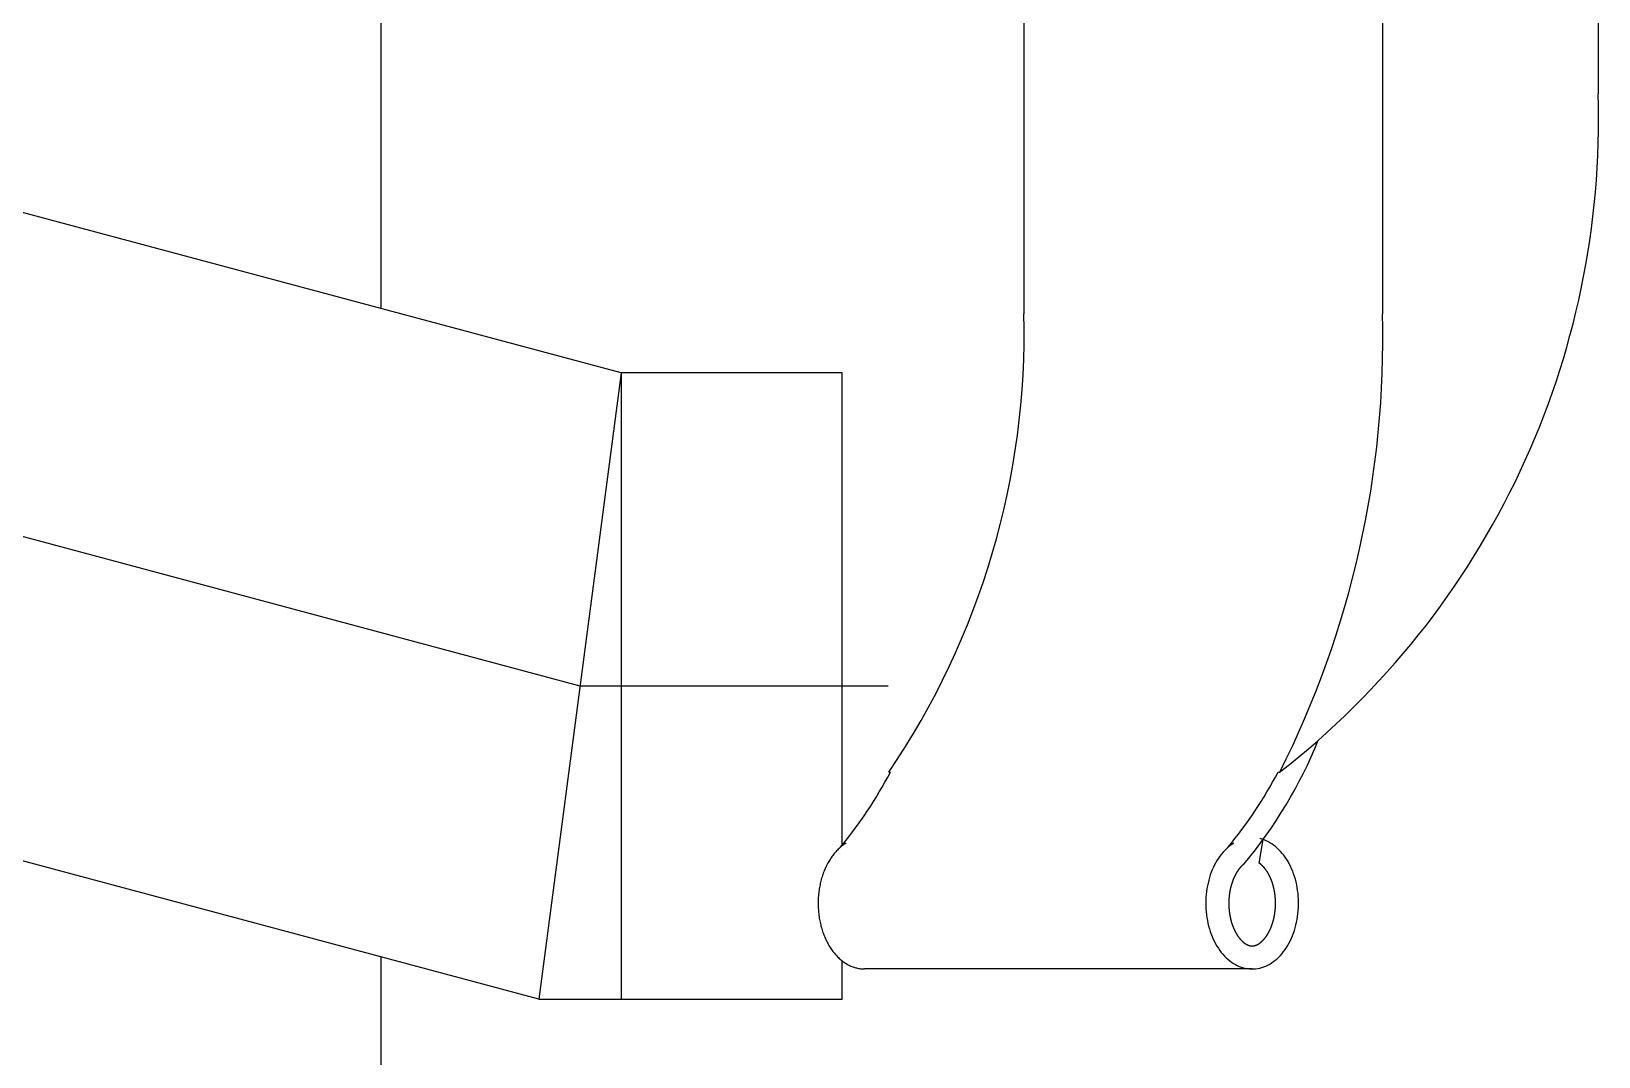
# Model space of a CAD drawing. Extents: x -277 to 885, y -771 to 197.
# Drawn here: x -196.2 to -128.2, y -421.5 to -377 of the extents above; entities that cross this region are included whole.
import ezdxf

# ---------------------------------------------------------------- set-up
doc = ezdxf.new("R2010")
doc.units = 0
doc.linetypes.add('CENTER', pattern=[50.8, 31.75, -6.35, 6.35, -6.35])
doc.layers.get('0').update_dxf_attribs({"linetype": 'CONTINUOUS'})
doc.layers.add('CENTER', color=1, linetype='CONTINUOUS')

msp = doc.modelspace()

# ---------------------------------------------------------------- linework, layer by layer
at = {"color": 7, "linetype": 'CONTINUOUS'}
for p, q in [((-181.017, -389.003), (-181.017, -347.083)), ((-153.111, -365.683), (-153.111, -389.226)), ((-137.544, -365.683), (-137.544, -389.226)), ((-128.175, -376.042), (-128.175, -379.683)), ((-170.593, -391.796), (-223.026, -377.746)), ((-170.593, -391.796), (-174.174, -418.996)), ((-160.999, -391.796), (-170.593, -391.796)), ((-170.593, -391.796), (-170.593, -418.996)), ((-160.999, -412.3), (-160.999, -391.796)), ((-174.174, -418.996), (-230.066, -404.019)), ((-158.977, -409.138), (-158.906, -409.138)), ((-142.077, -409.138), (-142.006, -409.138)), ((-142.9, -413.084), (-142.725, -412.063)), ((-181.017, -688.082), (-181.017, -417.162)), ((-160.999, -418.996), (-160.999, -417.332)), ((-143.201, -417.683), (-160.03, -417.683)), ((-174.174, -418.996), (-160.999, -418.996))]:
    msp.add_line(p, q, dxfattribs=at)
for points in [[(-160.832, -412.218, 0), (-160.871, -412.243, 0), (-160.91, -412.269, 0), (-160.949, -412.296, 0), (-160.987, -412.325, 0), (-161.024, -412.354, 0), (-161.062, -412.385, 0), (-161.098, -412.416, 0), (-161.135, -412.449, 0), (-161.17, -412.483, 0), (-161.205, -412.518, 0), (-161.24, -412.554, 0), (-161.274, -412.591, 0), (-161.308, -412.629, 0), (-161.341, -412.668, 0), (-161.373, -412.708, 0), (-161.405, -412.749, 0), (-161.436, -412.791, 0), (-161.466, -412.834, 0), (-161.496, -412.878, 0), (-161.525, -412.923, 0), (-161.554, -412.968, 0), (-161.582, -413.015, 0), (-161.609, -413.062, 0), (-161.635, -413.11, 0), (-161.661, -413.159, 0), (-161.686, -413.209, 0), (-161.71, -413.259, 0), (-161.733, -413.31, 0), (-161.756, -413.362, 0), (-161.778, -413.414, 0), (-161.799, -413.467, 0), (-161.819, -413.521, 0), (-161.838, -413.575, 0), (-161.857, -413.63, 0), (-161.875, -413.686, 0), (-161.891, -413.742, 0), (-161.907, -413.798, 0), (-161.923, -413.855, 0), (-161.937, -413.912, 0), (-161.95, -413.97, 0), (-161.963, -414.028, 0), (-161.975, -414.087, 0), (-161.986, -414.146, 0), (-161.995, -414.205, 0), (-162.004, -414.264, 0), (-162.013, -414.324, 0), (-162.02, -414.384, 0), (-162.026, -414.444, 0), (-162.032, -414.505, 0), (-162.036, -414.565, 0), (-162.04, -414.626, 0), (-162.042, -414.686, 0), (-162.044, -414.747, 0), (-162.045, -414.808, 0), (-162.045, -414.869, 0), (-162.044, -414.93, 0), (-162.042, -414.99, 0), (-162.039, -415.051, 0), (-162.035, -415.112, 0), (-162.031, -415.172, 0), (-162.025, -415.232, 0), (-162.019, -415.293, 0), (-162.011, -415.352, 0), (-162.003, -415.412, 0), (-161.994, -415.472, 0), (-161.984, -415.531, 0), (-161.973, -415.59, 0), (-161.961, -415.648, 0), (-161.948, -415.706, 0), (-161.934, -415.764, 0), (-161.92, -415.821, 0), (-161.905, -415.878, 0), (-161.888, -415.934, 0), (-161.871, -415.99, 0), (-161.853, -416.045, 0), (-161.835, -416.1, 0), (-161.815, -416.154, 0), (-161.795, -416.208, 0), (-161.774, -416.261, 0), (-161.752, -416.313, 0), (-161.729, -416.365, 0), (-161.705, -416.416, 0), (-161.681, -416.466, 0), (-161.656, -416.516, 0), (-161.63, -416.564, 0), (-161.604, -416.612, 0), (-161.577, -416.659, 0), (-161.549, -416.706, 0), (-161.52, -416.751, 0), (-161.491, -416.796, 0), (-161.461, -416.839, 0), (-161.43, -416.882, 0), (-161.399, -416.924, 0), (-161.367, -416.965, 0), (-161.335, -417.004, 0), (-161.302, -417.043, 0), (-161.268, -417.081, 0), (-161.234, -417.118, 0), (-161.199, -417.154, 0), (-161.164, -417.189, 0), (-161.128, -417.222, 0), (-161.092, -417.255, 0), (-161.055, -417.286, 0), (-161.017, -417.317, 0), (-160.98, -417.346, 0), (-160.942, -417.374, 0), (-160.903, -417.401, 0), (-160.864, -417.427, 0), (-160.825, -417.452, 0), (-160.785, -417.475, 0), (-160.745, -417.497, 0), (-160.705, -417.518, 0), (-160.664, -417.538, 0), (-160.623, -417.556, 0), (-160.582, -417.574, 0), (-160.54, -417.59, 0), (-160.499, -417.605, 0), (-160.457, -417.618, 0), (-160.414, -417.63, 0), (-160.372, -417.641, 0), (-160.33, -417.651, 0), (-160.287, -417.659, 0), (-160.244, -417.666, 0), (-160.202, -417.672, 0), (-160.159, -417.677, 0), (-160.116, -417.68, 0), (-160.073, -417.682, 0), (-160.03, -417.683, 0)], [(-144.003, -412.218, 0), (-144.084, -412.271, 0), (-144.164, -412.33, 0), (-144.242, -412.393, 0), (-144.318, -412.461, 0), (-144.392, -412.534, 0), (-144.463, -412.611, 0), (-144.532, -412.693, 0), (-144.598, -412.779, 0), (-144.661, -412.869, 0), (-144.721, -412.963, 0), (-144.779, -413.06, 0), (-144.833, -413.162, 0), (-144.884, -413.266, 0), (-144.932, -413.374, 0), (-144.976, -413.484, 0), (-145.017, -413.597, 0), (-145.054, -413.713, 0), (-145.087, -413.831, 0), (-145.117, -413.951, 0), (-145.143, -414.072, 0), (-145.165, -414.195, 0), (-145.183, -414.32, 0), (-145.197, -414.445, 0), (-145.207, -414.571, 0), (-145.214, -414.698, 0), (-145.216, -414.825, 0), (-145.214, -414.952, 0), (-145.208, -415.079, 0), (-145.199, -415.205, 0), (-145.185, -415.33, 0), (-145.167, -415.455, 0), (-145.146, -415.578, 0), (-145.12, -415.7, 0), (-145.091, -415.82, 0), (-145.058, -415.938, 0), (-145.021, -416.054, 0), (-144.981, -416.168, 0), (-144.937, -416.278, 0), (-144.89, -416.386, 0), (-144.839, -416.491, 0), (-144.786, -416.593, 0), (-144.729, -416.691, 0), (-144.668, -416.785, 0), (-144.606, -416.876, 0), (-144.54, -416.962, 0), (-144.471, -417.045, 0), (-144.4, -417.122, 0), (-144.327, -417.196, 0), (-144.252, -417.264, 0), (-144.174, -417.328, 0), (-144.094, -417.387, 0), (-144.013, -417.441, 0), (-143.93, -417.489, 0), (-143.846, -417.533, 0), (-143.76, -417.571, 0), (-143.673, -417.603, 0), (-143.585, -417.63, 0), (-143.497, -417.652, 0), (-143.408, -417.668, 0), (-143.318, -417.678, 0), (-143.229, -417.682, 0), (-143.139, -417.681, 0), (-143.049, -417.675, 0), (-142.96, -417.662, 0), (-142.871, -417.644, 0), (-142.783, -417.621, 0), (-142.695, -417.592, 0), (-142.609, -417.557, 0), (-142.524, -417.517, 0), (-142.44, -417.472, 0), (-142.357, -417.421, 0), (-142.277, -417.366, 0), (-142.198, -417.305, 0), (-142.121, -417.239, 0), (-142.046, -417.169, 0), (-141.974, -417.094, 0), (-141.904, -417.014, 0), (-141.836, -416.93, 0), (-141.772, -416.842, 0), (-141.71, -416.75, 0), (-141.651, -416.655, 0), (-141.595, -416.555, 0), (-141.542, -416.452, 0), (-141.493, -416.346, 0), (-141.447, -416.237, 0), (-141.404, -416.125, 0), (-141.366, -416.011, 0), (-141.33, -415.894, 0), (-141.299, -415.775, 0), (-141.271, -415.654, 0), (-141.247, -415.532, 0), (-141.227, -415.408, 0), (-141.211, -415.283, 0), (-141.198, -415.158, 0), (-141.19, -415.031, 0), (-141.186, -414.904, 0), (-141.186, -414.777, 0), (-141.189, -414.65, 0), (-141.197, -414.524, 0), (-141.209, -414.398, 0), (-141.225, -414.273, 0), (-141.244, -414.149, 0), (-141.268, -414.026, 0), (-141.295, -413.905, 0), (-141.326, -413.786, 0), (-141.361, -413.669, 0), (-141.399, -413.555, 0), (-141.441, -413.442, 0), (-141.487, -413.333, 0), (-141.536, -413.226, 0), (-141.588, -413.123, 0), (-141.644, -413.023, 0), (-141.702, -412.927, 0), (-141.764, -412.834, 0), (-141.828, -412.746, 0), (-141.895, -412.662, 0), (-141.965, -412.581, 0), (-142.037, -412.506, 0), (-142.111, -412.435, 0), (-142.188, -412.369, 0), (-142.267, -412.307, 0), (-142.347, -412.251, 0), (-142.429, -412.2, 0), (-142.513, -412.154, 0), (-142.598, -412.113, 0), (-142.684, -412.078, 0), (-142.772, -412.048, 0), (-142.86, -412.024, 0)]]:
    msp.add_polyline3d(points, dxfattribs=at)
at = {"color": 7}
msp.add_polyline3d([(-143.547, -413.116, 0), (-143.551, -413.119, 0), (-143.555, -413.123, 0), (-143.559, -413.126, 0), (-143.563, -413.129, 0), (-143.567, -413.132, 0), (-143.571, -413.136, 0), (-143.575, -413.139, 0), (-143.58, -413.142, 0), (-143.584, -413.146, 0), (-143.588, -413.149, 0), (-143.592, -413.153, 0), (-143.596, -413.157, 0), (-143.601, -413.16, 0), (-143.605, -413.164, 0), (-143.609, -413.168, 0), (-143.613, -413.171, 0), (-143.618, -413.175, 0), (-143.622, -413.179, 0), (-143.626, -413.183, 0), (-143.63, -413.187, 0), (-143.635, -413.191, 0), (-143.639, -413.195, 0), (-143.643, -413.199, 0), (-143.647, -413.203, 0), (-143.652, -413.208, 0), (-143.656, -413.212, 0), (-143.66, -413.216, 0), (-143.664, -413.221, 0), (-143.669, -413.225, 0), (-143.673, -413.229, 0), (-143.677, -413.234, 0), (-143.682, -413.239, 0), (-143.686, -413.243, 0), (-143.69, -413.248, 0), (-143.695, -413.252, 0), (-143.699, -413.257, 0), (-143.703, -413.262, 0), (-143.708, -413.267, 0), (-143.712, -413.272, 0), (-143.716, -413.277, 0), (-143.72, -413.282, 0), (-143.725, -413.287, 0), (-143.729, -413.292, 0), (-143.733, -413.297, 0), (-143.738, -413.302, 0), (-143.742, -413.307, 0), (-143.746, -413.312, 0), (-143.751, -413.318, 0), (-143.755, -413.323, 0), (-143.759, -413.328, 0), (-143.763, -413.334, 0), (-143.768, -413.339, 0), (-143.772, -413.345, 0), (-143.776, -413.35, 0), (-143.781, -413.356, 0), (-143.785, -413.362, 0), (-143.789, -413.367, 0), (-143.793, -413.373, 0), (-143.798, -413.379, 0), (-143.802, -413.385, 0), (-143.806, -413.391, 0), (-143.81, -413.397, 0), (-143.814, -413.402, 0), (-143.819, -413.409, 0), (-143.823, -413.415, 0), (-143.827, -413.421, 0), (-143.831, -413.427, 0), (-143.835, -413.433, 0), (-143.839, -413.439, 0), (-143.844, -413.446, 0), (-143.848, -413.452, 0), (-143.852, -413.458, 0), (-143.856, -413.465, 0), (-143.86, -413.471, 0), (-143.864, -413.478, 0), (-143.868, -413.485, 0), (-143.872, -413.491, 0), (-143.876, -413.498, 0), (-143.88, -413.505, 0), (-143.884, -413.511, 0), (-143.888, -413.518, 0), (-143.892, -413.525, 0), (-143.896, -413.532, 0), (-143.9, -413.539, 0), (-143.904, -413.546, 0), (-143.908, -413.553, 0), (-143.912, -413.56, 0), (-143.916, -413.567, 0), (-143.92, -413.574, 0), (-143.924, -413.581, 0), (-143.928, -413.589, 0), (-143.932, -413.596, 0), (-143.936, -413.603, 0), (-143.939, -413.611, 0), (-143.943, -413.618, 0), (-143.947, -413.625, 0), (-143.951, -413.633, 0), (-143.954, -413.64, 0), (-143.958, -413.648, 0), (-143.962, -413.656, 0), (-143.966, -413.663, 0), (-143.969, -413.671, 0), (-143.973, -413.679, 0), (-143.976, -413.686, 0), (-143.98, -413.694, 0), (-143.984, -413.702, 0), (-143.987, -413.71, 0), (-143.991, -413.718, 0), (-143.994, -413.726, 0), (-143.998, -413.734, 0), (-144.001, -413.742, 0), (-144.005, -413.75, 0), (-144.008, -413.758, 0), (-144.012, -413.766, 0), (-144.015, -413.774, 0), (-144.019, -413.782, 0), (-144.022, -413.791, 0), (-144.025, -413.799, 0), (-144.029, -413.807, 0), (-144.032, -413.816, 0), (-144.035, -413.824, 0), (-144.038, -413.832, 0), (-144.042, -413.841, 0), (-144.045, -413.849, 0), (-144.048, -413.858, 0), (-144.051, -413.866, 0), (-144.054, -413.875, 0), (-144.057, -413.884, 0), (-144.06, -413.892, 0), (-144.063, -413.901, 0), (-144.066, -413.91, 0), (-144.069, -413.918, 0), (-144.072, -413.927, 0), (-144.075, -413.936, 0), (-144.078, -413.945, 0), (-144.081, -413.954, 0), (-144.084, -413.962, 0), (-144.087, -413.971, 0), (-144.09, -413.98, 0), (-144.093, -413.989, 0), (-144.095, -413.998, 0), (-144.098, -414.007, 0), (-144.101, -414.016, 0), (-144.103, -414.026, 0), (-144.106, -414.035, 0), (-144.109, -414.044, 0), (-144.111, -414.053, 0), (-144.114, -414.062, 0), (-144.116, -414.071, 0), (-144.119, -414.081, 0), (-144.121, -414.09, 0), (-144.124, -414.099, 0), (-144.126, -414.109, 0), (-144.129, -414.118, 0), (-144.131, -414.127, 0), (-144.133, -414.137, 0), (-144.136, -414.146, 0), (-144.138, -414.156, 0), (-144.14, -414.165, 0), (-144.142, -414.175, 0), (-144.144, -414.184, 0), (-144.147, -414.194, 0), (-144.149, -414.203, 0), (-144.151, -414.213, 0), (-144.153, -414.222, 0), (-144.155, -414.232, 0), (-144.157, -414.242, 0), (-144.159, -414.251, 0), (-144.161, -414.261, 0), (-144.163, -414.271, 0), (-144.164, -414.281, 0), (-144.166, -414.29, 0), (-144.168, -414.3, 0), (-144.17, -414.31, 0), (-144.171, -414.32, 0), (-144.173, -414.329, 0), (-144.175, -414.339, 0), (-144.177, -414.349, 0), (-144.178, -414.359, 0), (-144.18, -414.369, 0), (-144.181, -414.379, 0), (-144.183, -414.389, 0), (-144.184, -414.399, 0), (-144.186, -414.409, 0), (-144.187, -414.419, 0), (-144.188, -414.429, 0), (-144.19, -414.439, 0), (-144.191, -414.449, 0), (-144.192, -414.459, 0), (-144.194, -414.469, 0), (-144.195, -414.479, 0), (-144.196, -414.489, 0), (-144.197, -414.499, 0), (-144.198, -414.509, 0), (-144.199, -414.519, 0), (-144.2, -414.529, 0), (-144.201, -414.539, 0), (-144.202, -414.549, 0), (-144.203, -414.559, 0), (-144.204, -414.57, 0), (-144.205, -414.58, 0), (-144.206, -414.59, 0), (-144.207, -414.6, 0), (-144.208, -414.61, 0), (-144.208, -414.62, 0), (-144.209, -414.631, 0), (-144.21, -414.641, 0), (-144.21, -414.651, 0), (-144.211, -414.661, 0), (-144.211, -414.671, 0), (-144.212, -414.682, 0), (-144.213, -414.692, 0), (-144.213, -414.702, 0), (-144.213, -414.712, 0), (-144.214, -414.723, 0), (-144.214, -414.733, 0), (-144.214, -414.743, 0), (-144.215, -414.753, 0), (-144.215, -414.763, 0), (-144.215, -414.774, 0), (-144.215, -414.784, 0), (-144.216, -414.794, 0), (-144.216, -414.805, 0), (-144.216, -414.815, 0), (-144.216, -414.825, 0), (-144.216, -414.835, 0), (-144.216, -414.846, 0), (-144.216, -414.856, 0), (-144.216, -414.866, 0), (-144.215, -414.876, 0), (-144.215, -414.887, 0), (-144.215, -414.897, 0), (-144.215, -414.907, 0), (-144.214, -414.917, 0), (-144.214, -414.928, 0), (-144.214, -414.938, 0), (-144.213, -414.948, 0), (-144.213, -414.958, 0), (-144.213, -414.969, 0), (-144.212, -414.979, 0), (-144.211, -414.989, 0), (-144.211, -414.999, 0), (-144.21, -415.009, 0), (-144.21, -415.02, 0), (-144.209, -415.03, 0), (-144.208, -415.04, 0), (-144.208, -415.05, 0), (-144.207, -415.06, 0), (-144.206, -415.071, 0), (-144.205, -415.081, 0), (-144.204, -415.091, 0), (-144.203, -415.101, 0), (-144.203, -415.111, 0), (-144.202, -415.121, 0), (-144.201, -415.131, 0), (-144.2, -415.141, 0), (-144.198, -415.152, 0), (-144.197, -415.162, 0), (-144.196, -415.172, 0), (-144.195, -415.182, 0), (-144.194, -415.192, 0), (-144.193, -415.202, 0), (-144.191, -415.212, 0), (-144.19, -415.222, 0), (-144.189, -415.232, 0), (-144.187, -415.242, 0), (-144.186, -415.252, 0), (-144.185, -415.262, 0), (-144.183, -415.272, 0), (-144.182, -415.282, 0), (-144.18, -415.292, 0), (-144.179, -415.301, 0), (-144.177, -415.311, 0), (-144.175, -415.321, 0), (-144.174, -415.331, 0), (-144.172, -415.341, 0), (-144.17, -415.351, 0), (-144.169, -415.36, 0), (-144.167, -415.37, 0), (-144.165, -415.38, 0), (-144.163, -415.39, 0), (-144.161, -415.399, 0), (-144.159, -415.409, 0), (-144.157, -415.419, 0), (-144.156, -415.429, 0), (-144.154, -415.438, 0), (-144.152, -415.448, 0), (-144.149, -415.457, 0), (-144.147, -415.467, 0), (-144.145, -415.477, 0), (-144.143, -415.486, 0), (-144.141, -415.496, 0), (-144.139, -415.505, 0), (-144.136, -415.515, 0), (-144.134, -415.524, 0), (-144.132, -415.533, 0), (-144.13, -415.543, 0), (-144.127, -415.552, 0), (-144.125, -415.562, 0), (-144.122, -415.571, 0), (-144.12, -415.58, 0), (-144.118, -415.589, 0), (-144.115, -415.599, 0), (-144.112, -415.608, 0), (-144.11, -415.617, 0), (-144.107, -415.626, 0), (-144.105, -415.635, 0), (-144.102, -415.645, 0), (-144.099, -415.654, 0), (-144.097, -415.663, 0), (-144.094, -415.672, 0), (-144.091, -415.681, 0), (-144.088, -415.69, 0), (-144.086, -415.699, 0), (-144.083, -415.707, 0), (-144.08, -415.716, 0), (-144.077, -415.725, 0), (-144.074, -415.734, 0), (-144.071, -415.743, 0), (-144.068, -415.752, 0), (-144.065, -415.76, 0), (-144.062, -415.769, 0), (-144.059, -415.778, 0), (-144.056, -415.786, 0), (-144.053, -415.795, 0), (-144.049, -415.803, 0), (-144.046, -415.812, 0), (-144.043, -415.82, 0), (-144.04, -415.829, 0), (-144.037, -415.837, 0), (-144.033, -415.846, 0), (-144.03, -415.854, 0), (-144.027, -415.862, 0), (-144.023, -415.87, 0), (-144.02, -415.879, 0), (-144.017, -415.887, 0), (-144.013, -415.895, 0), (-144.01, -415.903, 0), (-144.006, -415.911, 0), (-144.003, -415.919, 0), (-143.999, -415.927, 0), (-143.996, -415.935, 0), (-143.992, -415.943, 0), (-143.989, -415.951, 0), (-143.985, -415.959, 0), (-143.982, -415.967, 0), (-143.978, -415.975, 0), (-143.974, -415.983, 0), (-143.971, -415.99, 0), (-143.967, -415.998, 0), (-143.963, -416.006, 0), (-143.96, -416.013, 0), (-143.956, -416.021, 0), (-143.952, -416.028, 0), (-143.948, -416.036, 0), (-143.945, -416.043, 0), (-143.941, -416.051, 0), (-143.937, -416.058, 0), (-143.933, -416.065, 0), (-143.929, -416.073, 0), (-143.926, -416.08, 0), (-143.922, -416.087, 0), (-143.918, -416.094, 0), (-143.914, -416.101, 0), (-143.91, -416.108, 0), (-143.906, -416.116, 0), (-143.902, -416.123, 0), (-143.898, -416.13, 0), (-143.894, -416.136, 0), (-143.89, -416.143, 0), (-143.886, -416.15, 0), (-143.882, -416.157, 0), (-143.878, -416.164, 0), (-143.874, -416.17, 0), (-143.87, -416.177, 0), (-143.866, -416.184, 0), (-143.862, -416.19, 0), (-143.858, -416.197, 0), (-143.854, -416.203, 0), (-143.85, -416.21, 0), (-143.845, -416.216, 0), (-143.841, -416.223, 0), (-143.837, -416.229, 0), (-143.833, -416.235, 0), (-143.829, -416.241, 0), (-143.825, -416.248, 0), (-143.82, -416.254, 0), (-143.816, -416.26, 0), (-143.812, -416.266, 0), (-143.808, -416.272, 0), (-143.804, -416.278, 0), (-143.799, -416.284, 0), (-143.795, -416.289, 0), (-143.791, -416.295, 0), (-143.787, -416.301, 0), (-143.783, -416.307, 0), (-143.778, -416.312, 0), (-143.774, -416.318, 0), (-143.77, -416.324, 0), (-143.765, -416.329, 0), (-143.761, -416.335, 0), (-143.757, -416.34, 0), (-143.753, -416.345, 0), (-143.748, -416.351, 0), (-143.744, -416.356, 0), (-143.74, -416.361, 0), (-143.735, -416.366, 0), (-143.731, -416.372, 0), (-143.727, -416.377, 0), (-143.723, -416.382, 0), (-143.718, -416.387, 0), (-143.714, -416.392, 0), (-143.71, -416.397, 0), (-143.705, -416.401, 0), (-143.701, -416.406, 0), (-143.697, -416.411, 0), (-143.692, -416.416, 0), (-143.688, -416.42, 0), (-143.684, -416.425, 0), (-143.68, -416.429, 0), (-143.675, -416.434, 0), (-143.671, -416.438, 0), (-143.667, -416.443, 0), (-143.662, -416.447, 0), (-143.658, -416.451, 0), (-143.654, -416.456, 0), (-143.65, -416.46, 0), (-143.645, -416.464, 0), (-143.641, -416.468, 0), (-143.637, -416.472, 0), (-143.633, -416.476, 0), (-143.628, -416.48, 0), (-143.624, -416.484, 0), (-143.62, -416.488, 0), (-143.616, -416.492, 0), (-143.611, -416.496, 0), (-143.607, -416.499, 0), (-143.603, -416.503, 0), (-143.599, -416.507, 0), (-143.595, -416.51, 0), (-143.59, -416.514, 0), (-143.586, -416.518, 0), (-143.582, -416.521, 0), (-143.578, -416.524, 0), (-143.574, -416.528, 0), (-143.569, -416.531, 0), (-143.565, -416.534, 0), (-143.561, -416.538, 0), (-143.557, -416.541, 0), (-143.553, -416.544, 0), (-143.549, -416.547, 0), (-143.545, -416.55, 0), (-143.541, -416.553, 0), (-143.537, -416.556, 0), (-143.533, -416.559, 0), (-143.529, -416.562, 0), (-143.524, -416.565, 0), (-143.52, -416.568, 0), (-143.516, -416.571, 0), (-143.512, -416.574, 0), (-143.508, -416.576, 0), (-143.504, -416.579, 0), (-143.501, -416.582, 0), (-143.497, -416.584, 0), (-143.493, -416.587, 0), (-143.489, -416.589, 0), (-143.485, -416.592, 0), (-143.481, -416.594, 0), (-143.477, -416.596, 0), (-143.473, -416.599, 0), (-143.469, -416.601, 0), (-143.465, -416.603, 0), (-143.462, -416.606, 0), (-143.458, -416.608, 0), (-143.454, -416.61, 0), (-143.45, -416.612, 0), (-143.447, -416.614, 0), (-143.443, -416.616, 0), (-143.439, -416.618, 0), (-143.435, -416.62, 0), (-143.432, -416.622, 0), (-143.428, -416.624, 0), (-143.424, -416.626, 0), (-143.421, -416.627, 0), (-143.417, -416.629, 0), (-143.414, -416.631, 0), (-143.41, -416.633, 0), (-143.406, -416.634, 0), (-143.403, -416.636, 0), (-143.399, -416.638, 0), (-143.396, -416.639, 0), (-143.392, -416.641, 0), (-143.389, -416.642, 0), (-143.385, -416.644, 0), (-143.382, -416.645, 0), (-143.379, -416.646, 0), (-143.375, -416.648, 0), (-143.372, -416.649, 0), (-143.368, -416.65, 0), (-143.365, -416.652, 0), (-143.362, -416.653, 0), (-143.358, -416.654, 0), (-143.355, -416.655, 0), (-143.352, -416.657, 0), (-143.348, -416.658, 0), (-143.345, -416.659, 0), (-143.342, -416.66, 0), (-143.339, -416.661, 0), (-143.335, -416.662, 0), (-143.332, -416.663, 0), (-143.329, -416.664, 0), (-143.326, -416.665, 0), (-143.323, -416.666, 0), (-143.319, -416.667, 0), (-143.316, -416.668, 0), (-143.313, -416.668, 0), (-143.31, -416.669, 0), (-143.307, -416.67, 0), (-143.304, -416.671, 0), (-143.301, -416.671, 0), (-143.298, -416.672, 0), (-143.295, -416.673, 0), (-143.291, -416.673, 0), (-143.288, -416.674, 0), (-143.285, -416.675, 0), (-143.282, -416.675, 0), (-143.279, -416.676, 0), (-143.276, -416.676, 0), (-143.273, -416.677, 0), (-143.27, -416.677, 0), (-143.267, -416.678, 0), (-143.264, -416.678, 0), (-143.261, -416.679, 0), (-143.258, -416.679, 0), (-143.255, -416.679, 0), (-143.252, -416.68, 0), (-143.249, -416.68, 0), (-143.246, -416.68, 0), (-143.243, -416.681, 0), (-143.241, -416.681, 0), (-143.238, -416.681, 0), (-143.235, -416.681, 0), (-143.232, -416.682, 0), (-143.229, -416.682, 0), (-143.226, -416.682, 0), (-143.223, -416.682, 0), (-143.22, -416.682, 0), (-143.217, -416.682, 0), (-143.214, -416.683, 0), (-143.211, -416.683, 0), (-143.209, -416.683, 0), (-143.206, -416.683, 0), (-143.203, -416.683, 0), (-143.2, -416.683, 0), (-143.197, -416.683, 0), (-143.194, -416.683, 0), (-143.191, -416.683, 0), (-143.188, -416.683, 0), (-143.185, -416.682, 0), (-143.183, -416.682, 0), (-143.18, -416.682, 0), (-143.177, -416.682, 0), (-143.174, -416.682, 0), (-143.171, -416.682, 0), (-143.168, -416.682, 0), (-143.165, -416.681, 0), (-143.162, -416.681, 0), (-143.159, -416.681, 0), (-143.156, -416.681, 0), (-143.153, -416.68, 0), (-143.15, -416.68, 0), (-143.148, -416.68, 0), (-143.145, -416.679, 0), (-143.142, -416.679, 0), (-143.139, -416.678, 0), (-143.136, -416.678, 0), (-143.133, -416.678, 0), (-143.13, -416.677, 0), (-143.127, -416.677, 0), (-143.124, -416.676, 0), (-143.121, -416.675, 0), (-143.118, -416.675, 0), (-143.115, -416.674, 0), (-143.112, -416.674, 0), (-143.108, -416.673, 0), (-143.105, -416.672, 0), (-143.102, -416.672, 0), (-143.099, -416.671, 0), (-143.096, -416.67, 0), (-143.093, -416.669, 0), (-143.09, -416.669, 0), (-143.087, -416.668, 0), (-143.084, -416.667, 0), (-143.08, -416.666, 0), (-143.077, -416.665, 0), (-143.074, -416.664, 0), (-143.071, -416.663, 0), (-143.068, -416.662, 0), (-143.064, -416.661, 0), (-143.061, -416.66, 0), (-143.058, -416.659, 0), (-143.055, -416.658, 0), (-143.051, -416.657, 0), (-143.048, -416.656, 0), (-143.045, -416.655, 0), (-143.041, -416.654, 0), (-143.038, -416.652, 0), (-143.035, -416.651, 0), (-143.031, -416.65, 0), (-143.028, -416.648, 0), (-143.025, -416.647, 0), (-143.021, -416.646, 0), (-143.018, -416.644, 0), (-143.014, -416.643, 0), (-143.011, -416.641, 0), (-143.007, -416.64, 0), (-143.004, -416.638, 0), (-143, -416.637, 0), (-142.997, -416.635, 0), (-142.993, -416.634, 0), (-142.99, -416.632, 0), (-142.986, -416.63, 0), (-142.982, -416.628, 0), (-142.979, -416.627, 0), (-142.975, -416.625, 0), (-142.971, -416.623, 0), (-142.968, -416.621, 0), (-142.964, -416.619, 0), (-142.96, -416.617, 0), (-142.956, -416.615, 0), (-142.953, -416.613, 0), (-142.949, -416.611, 0), (-142.945, -416.609, 0), (-142.941, -416.607, 0), (-142.938, -416.605, 0), (-142.934, -416.602, 0), (-142.93, -416.6, 0), (-142.926, -416.598, 0), (-142.922, -416.595, 0), (-142.918, -416.593, 0), (-142.914, -416.591, 0), (-142.911, -416.588, 0), (-142.907, -416.586, 0), (-142.903, -416.583, 0), (-142.899, -416.58, 0), (-142.895, -416.578, 0), (-142.891, -416.575, 0), (-142.887, -416.572, 0), (-142.883, -416.57, 0), (-142.879, -416.567, 0), (-142.875, -416.564, 0), (-142.871, -416.561, 0), (-142.867, -416.558, 0), (-142.863, -416.555, 0), (-142.859, -416.552, 0), (-142.855, -416.549, 0), (-142.851, -416.546, 0), (-142.846, -416.543, 0), (-142.842, -416.54, 0), (-142.838, -416.537, 0), (-142.834, -416.533, 0), (-142.83, -416.53, 0), (-142.826, -416.527, 0), (-142.822, -416.523, 0), (-142.817, -416.52, 0), (-142.813, -416.516, 0), (-142.809, -416.513, 0), (-142.805, -416.509, 0), (-142.801, -416.505, 0), (-142.797, -416.502, 0), (-142.792, -416.498, 0), (-142.788, -416.494, 0), (-142.784, -416.49, 0), (-142.78, -416.487, 0), (-142.775, -416.483, 0), (-142.771, -416.479, 0), (-142.767, -416.475, 0), (-142.763, -416.471, 0), (-142.758, -416.467, 0), (-142.754, -416.462, 0), (-142.75, -416.458, 0), (-142.745, -416.454, 0), (-142.741, -416.45, 0), (-142.737, -416.445, 0), (-142.733, -416.441, 0), (-142.728, -416.436, 0), (-142.724, -416.432, 0), (-142.72, -416.427, 0), (-142.715, -416.423, 0), (-142.711, -416.418, 0), (-142.707, -416.413, 0), (-142.702, -416.409, 0), (-142.698, -416.404, 0), (-142.694, -416.399, 0), (-142.69, -416.394, 0), (-142.685, -416.389, 0), (-142.681, -416.384, 0), (-142.677, -416.379, 0), (-142.672, -416.374, 0), (-142.668, -416.369, 0), (-142.664, -416.364, 0), (-142.659, -416.359, 0), (-142.655, -416.354, 0), (-142.651, -416.348, 0), (-142.646, -416.343, 0), (-142.642, -416.338, 0), (-142.638, -416.332, 0), (-142.634, -416.327, 0), (-142.629, -416.321, 0), (-142.625, -416.316, 0), (-142.621, -416.31, 0), (-142.617, -416.304, 0), (-142.612, -416.299, 0), (-142.608, -416.293, 0), (-142.604, -416.287, 0), (-142.6, -416.281, 0), (-142.595, -416.275, 0), (-142.591, -416.269, 0), (-142.587, -416.263, 0), (-142.583, -416.257, 0), (-142.579, -416.251, 0), (-142.574, -416.245, 0), (-142.57, -416.239, 0), (-142.566, -416.233, 0), (-142.562, -416.226, 0), (-142.558, -416.22, 0), (-142.554, -416.214, 0), (-142.549, -416.207, 0), (-142.545, -416.201, 0), (-142.541, -416.194, 0), (-142.537, -416.188, 0), (-142.533, -416.181, 0), (-142.529, -416.175, 0), (-142.525, -416.168, 0), (-142.521, -416.161, 0), (-142.517, -416.154, 0), (-142.513, -416.148, 0), (-142.509, -416.141, 0), (-142.505, -416.134, 0), (-142.501, -416.127, 0), (-142.497, -416.12, 0), (-142.493, -416.113, 0), (-142.489, -416.106, 0), (-142.485, -416.099, 0), (-142.481, -416.092, 0), (-142.477, -416.084, 0), (-142.474, -416.077, 0), (-142.47, -416.07, 0), (-142.466, -416.063, 0), (-142.462, -416.055, 0), (-142.458, -416.048, 0), (-142.454, -416.04, 0), (-142.451, -416.033, 0), (-142.447, -416.025, 0), (-142.443, -416.018, 0), (-142.44, -416.01, 0), (-142.436, -416.002, 0), (-142.432, -415.995, 0), (-142.429, -415.987, 0), (-142.425, -415.979, 0), (-142.421, -415.971, 0), (-142.418, -415.964, 0), (-142.414, -415.956, 0), (-142.411, -415.948, 0), (-142.407, -415.94, 0), (-142.404, -415.932, 0), (-142.4, -415.924, 0), (-142.397, -415.916, 0), (-142.393, -415.908, 0), (-142.39, -415.9, 0), (-142.386, -415.891, 0), (-142.383, -415.883, 0), (-142.38, -415.875, 0), (-142.376, -415.867, 0), (-142.373, -415.858, 0), (-142.37, -415.85, 0), (-142.366, -415.842, 0), (-142.363, -415.833, 0), (-142.36, -415.825, 0), (-142.357, -415.816, 0), (-142.354, -415.808, 0), (-142.35, -415.799, 0), (-142.347, -415.791, 0), (-142.344, -415.782, 0), (-142.341, -415.773, 0), (-142.338, -415.765, 0), (-142.335, -415.756, 0), (-142.332, -415.747, 0), (-142.329, -415.739, 0), (-142.326, -415.73, 0), (-142.323, -415.721, 0), (-142.32, -415.712, 0), (-142.317, -415.703, 0), (-142.315, -415.694, 0), (-142.312, -415.685, 0), (-142.309, -415.676, 0), (-142.306, -415.667, 0), (-142.303, -415.658, 0), (-142.301, -415.649, 0), (-142.298, -415.64, 0), (-142.295, -415.631, 0), (-142.293, -415.622, 0), (-142.29, -415.613, 0), (-142.288, -415.604, 0), (-142.285, -415.594, 0), (-142.283, -415.585, 0), (-142.28, -415.576, 0), (-142.278, -415.567, 0), (-142.275, -415.557, 0), (-142.273, -415.548, 0), (-142.27, -415.538, 0), (-142.268, -415.529, 0), (-142.266, -415.52, 0), (-142.263, -415.51, 0), (-142.261, -415.501, 0), (-142.259, -415.491, 0), (-142.257, -415.482, 0), (-142.255, -415.472, 0), (-142.253, -415.463, 0), (-142.25, -415.453, 0), (-142.248, -415.443, 0), (-142.246, -415.434, 0), (-142.244, -415.424, 0), (-142.242, -415.415, 0), (-142.24, -415.405, 0), (-142.239, -415.395, 0), (-142.237, -415.385, 0), (-142.235, -415.376, 0), (-142.233, -415.366, 0), (-142.231, -415.356, 0), (-142.23, -415.346, 0), (-142.228, -415.337, 0), (-142.226, -415.327, 0), (-142.225, -415.317, 0), (-142.223, -415.307, 0), (-142.221, -415.297, 0), (-142.22, -415.287, 0), (-142.218, -415.277, 0), (-142.217, -415.267, 0), (-142.215, -415.257, 0), (-142.214, -415.247, 0), (-142.213, -415.237, 0), (-142.211, -415.227, 0), (-142.21, -415.217, 0), (-142.209, -415.207, 0), (-142.208, -415.197, 0), (-142.206, -415.187, 0), (-142.205, -415.177, 0), (-142.204, -415.167, 0), (-142.203, -415.157, 0), (-142.202, -415.147, 0), (-142.201, -415.137, 0), (-142.2, -415.127, 0), (-142.199, -415.117, 0), (-142.198, -415.107, 0), (-142.197, -415.096, 0), (-142.196, -415.086, 0), (-142.195, -415.076, 0), (-142.195, -415.066, 0), (-142.194, -415.056, 0), (-142.193, -415.046, 0), (-142.192, -415.035, 0), (-142.192, -415.025, 0), (-142.191, -415.015, 0), (-142.191, -415.005, 0), (-142.19, -414.995, 0), (-142.189, -414.984, 0), (-142.189, -414.974, 0), (-142.189, -414.964, 0), (-142.188, -414.954, 0), (-142.188, -414.943, 0), (-142.187, -414.933, 0), (-142.187, -414.923, 0), (-142.187, -414.913, 0), (-142.186, -414.902, 0), (-142.186, -414.892, 0), (-142.186, -414.882, 0), (-142.186, -414.872, 0), (-142.186, -414.861, 0), (-142.186, -414.851, 0), (-142.186, -414.841, 0), (-142.186, -414.831, 0), (-142.186, -414.82, 0), (-142.186, -414.81, 0), (-142.186, -414.8, 0), (-142.186, -414.79, 0), (-142.186, -414.779, 0), (-142.186, -414.769, 0), (-142.187, -414.759, 0), (-142.187, -414.749, 0), (-142.187, -414.738, 0), (-142.187, -414.728, 0), (-142.188, -414.718, 0), (-142.188, -414.708, 0), (-142.189, -414.697, 0), (-142.189, -414.687, 0), (-142.19, -414.677, 0), (-142.19, -414.667, 0), (-142.191, -414.656, 0), (-142.191, -414.646, 0), (-142.192, -414.636, 0), (-142.193, -414.626, 0), (-142.193, -414.616, 0), (-142.194, -414.606, 0), (-142.195, -414.595, 0), (-142.196, -414.585, 0), (-142.196, -414.575, 0), (-142.197, -414.565, 0), (-142.198, -414.555, 0), (-142.199, -414.545, 0), (-142.2, -414.535, 0), (-142.201, -414.524, 0), (-142.202, -414.514, 0), (-142.203, -414.504, 0), (-142.204, -414.494, 0), (-142.206, -414.484, 0), (-142.207, -414.474, 0), (-142.208, -414.464, 0), (-142.209, -414.454, 0), (-142.21, -414.444, 0), (-142.212, -414.434, 0), (-142.213, -414.424, 0), (-142.215, -414.414, 0), (-142.216, -414.404, 0), (-142.217, -414.394, 0), (-142.219, -414.384, 0), (-142.22, -414.374, 0), (-142.222, -414.364, 0), (-142.224, -414.355, 0), (-142.225, -414.345, 0), (-142.227, -414.335, 0), (-142.229, -414.325, 0), (-142.23, -414.315, 0), (-142.232, -414.305, 0), (-142.234, -414.296, 0), (-142.236, -414.286, 0), (-142.238, -414.276, 0), (-142.24, -414.266, 0), (-142.241, -414.257, 0), (-142.243, -414.247, 0), (-142.245, -414.237, 0), (-142.247, -414.228, 0), (-142.249, -414.218, 0), (-142.252, -414.209, 0), (-142.254, -414.199, 0), (-142.256, -414.189, 0), (-142.258, -414.18, 0), (-142.26, -414.17, 0), (-142.262, -414.161, 0), (-142.265, -414.151, 0), (-142.267, -414.142, 0), (-142.269, -414.133, 0), (-142.272, -414.123, 0), (-142.274, -414.114, 0), (-142.276, -414.105, 0), (-142.279, -414.095, 0), (-142.281, -414.086, 0), (-142.284, -414.077, 0), (-142.286, -414.067, 0), (-142.289, -414.058, 0), (-142.291, -414.049, 0), (-142.294, -414.04, 0), (-142.297, -414.031, 0), (-142.299, -414.022, 0), (-142.302, -414.013, 0), (-142.305, -414.003, 0), (-142.307, -413.994, 0), (-142.31, -413.985, 0), (-142.313, -413.976, 0), (-142.316, -413.968, 0), (-142.319, -413.959, 0), (-142.322, -413.95, 0), (-142.324, -413.941, 0), (-142.327, -413.932, 0), (-142.33, -413.923, 0), (-142.333, -413.915, 0), (-142.336, -413.906, 0), (-142.339, -413.897, 0), (-142.342, -413.888, 0), (-142.345, -413.88, 0), (-142.349, -413.871, 0), (-142.352, -413.863, 0), (-142.355, -413.854, 0), (-142.358, -413.846, 0), (-142.361, -413.837, 0), (-142.364, -413.829, 0), (-142.368, -413.82, 0), (-142.371, -413.812, 0), (-142.374, -413.804, 0), (-142.378, -413.795, 0), (-142.381, -413.787, 0), (-142.384, -413.779, 0), (-142.388, -413.771, 0), (-142.391, -413.762, 0), (-142.394, -413.754, 0), (-142.398, -413.746, 0), (-142.401, -413.738, 0), (-142.405, -413.73, 0), (-142.408, -413.722, 0), (-142.412, -413.714, 0), (-142.415, -413.706, 0), (-142.419, -413.698, 0), (-142.423, -413.691, 0), (-142.426, -413.683, 0), (-142.43, -413.675, 0), (-142.433, -413.667, 0), (-142.437, -413.66, 0), (-142.441, -413.652, 0), (-142.445, -413.644, 0), (-142.448, -413.637, 0), (-142.452, -413.629, 0), (-142.456, -413.622, 0), (-142.46, -413.615, 0), (-142.463, -413.607, 0), (-142.467, -413.6, 0), (-142.471, -413.593, 0), (-142.475, -413.585, 0), (-142.479, -413.578, 0), (-142.483, -413.571, 0), (-142.487, -413.564, 0), (-142.491, -413.557, 0), (-142.495, -413.55, 0), (-142.498, -413.543, 0), (-142.502, -413.536, 0), (-142.506, -413.529, 0), (-142.51, -413.522, 0), (-142.514, -413.515, 0), (-142.518, -413.508, 0), (-142.523, -413.502, 0), (-142.527, -413.495, 0), (-142.531, -413.488, 0), (-142.535, -413.482, 0), (-142.539, -413.475, 0), (-142.543, -413.469, 0), (-142.547, -413.462, 0), (-142.551, -413.456, 0), (-142.555, -413.45, 0), (-142.559, -413.443, 0), (-142.564, -413.437, 0), (-142.568, -413.431, 0), (-142.572, -413.425, 0), (-142.576, -413.418, 0), (-142.58, -413.412, 0), (-142.584, -413.406, 0), (-142.589, -413.4, 0), (-142.593, -413.394, 0), (-142.597, -413.388, 0), (-142.601, -413.383, 0), (-142.606, -413.377, 0), (-142.61, -413.371, 0), (-142.614, -413.365, 0), (-142.618, -413.36, 0), (-142.623, -413.354, 0), (-142.627, -413.348, 0), (-142.631, -413.343, 0), (-142.635, -413.337, 0), (-142.64, -413.332, 0), (-142.644, -413.326, 0), (-142.648, -413.321, 0), (-142.653, -413.316, 0), (-142.657, -413.31, 0), (-142.661, -413.305, 0), (-142.665, -413.3, 0), (-142.67, -413.295, 0), (-142.674, -413.29, 0), (-142.678, -413.285, 0), (-142.683, -413.28, 0), (-142.687, -413.275, 0), (-142.691, -413.27, 0), (-142.696, -413.265, 0), (-142.7, -413.26, 0), (-142.704, -413.255, 0), (-142.708, -413.251, 0), (-142.713, -413.246, 0), (-142.717, -413.241, 0), (-142.721, -413.237, 0), (-142.726, -413.232, 0), (-142.73, -413.228, 0), (-142.734, -413.223, 0), (-142.739, -413.219, 0), (-142.743, -413.215, 0), (-142.747, -413.21, 0), (-142.751, -413.206, 0), (-142.756, -413.202, 0), (-142.76, -413.198, 0), (-142.764, -413.194, 0), (-142.769, -413.19, 0), (-142.773, -413.185, 0), (-142.777, -413.181, 0), (-142.781, -413.178, 0), (-142.786, -413.174, 0), (-142.79, -413.17, 0), (-142.794, -413.166, 0), (-142.798, -413.162, 0), (-142.802, -413.159, 0), (-142.807, -413.155, 0), (-142.811, -413.151, 0), (-142.815, -413.148, 0), (-142.819, -413.144, 0), (-142.823, -413.141, 0), (-142.828, -413.137, 0), (-142.832, -413.134, 0), (-142.836, -413.131, 0), (-142.84, -413.127, 0), (-142.844, -413.124, 0), (-142.848, -413.121, 0), (-142.852, -413.118, 0), (-142.856, -413.115, 0), (-142.86, -413.112, 0), (-142.865, -413.109, 0), (-142.869, -413.106, 0), (-142.873, -413.103, 0), (-142.877, -413.1, 0), (-142.881, -413.097, 0), (-142.885, -413.095, 0), (-142.889, -413.092, 0), (-142.893, -413.089, 0), (-142.896, -413.086, 0), (-142.9, -413.084, 0)], dxfattribs=at)
at = {"color": 7, "linetype": 'CONTINUOUS'}
for centre, radius, start, end in [((-164.069, -380.803), 35.912, 307.90457, 1.78715), ((-187.012, -390.059), 33.911, 325.76194, 1.40708), ((-179.292, -390.326), 41.763, 333.2264, 1.50891), ((-159.037, -400.187), 20.177, 320.15078, 337.98629), ((-175.867, -400.187), 19.177, 320.42928, 332.17662), ((-159.037, -400.187), 19.177, 320.42928, 332.17662)]:
    msp.add_arc(centre, radius, start, end, dxfattribs=at)
at = {"layer": 'CENTER', "color": 1, "linetype": 'CENTER'}
for p, q in [((-172.383, -405.396), (-236.012, -388.346)), ((-158.999, -405.396), (-172.383, -405.396))]:
    msp.add_line(p, q, dxfattribs=at)

doc.saveas('drawing.dxf')
